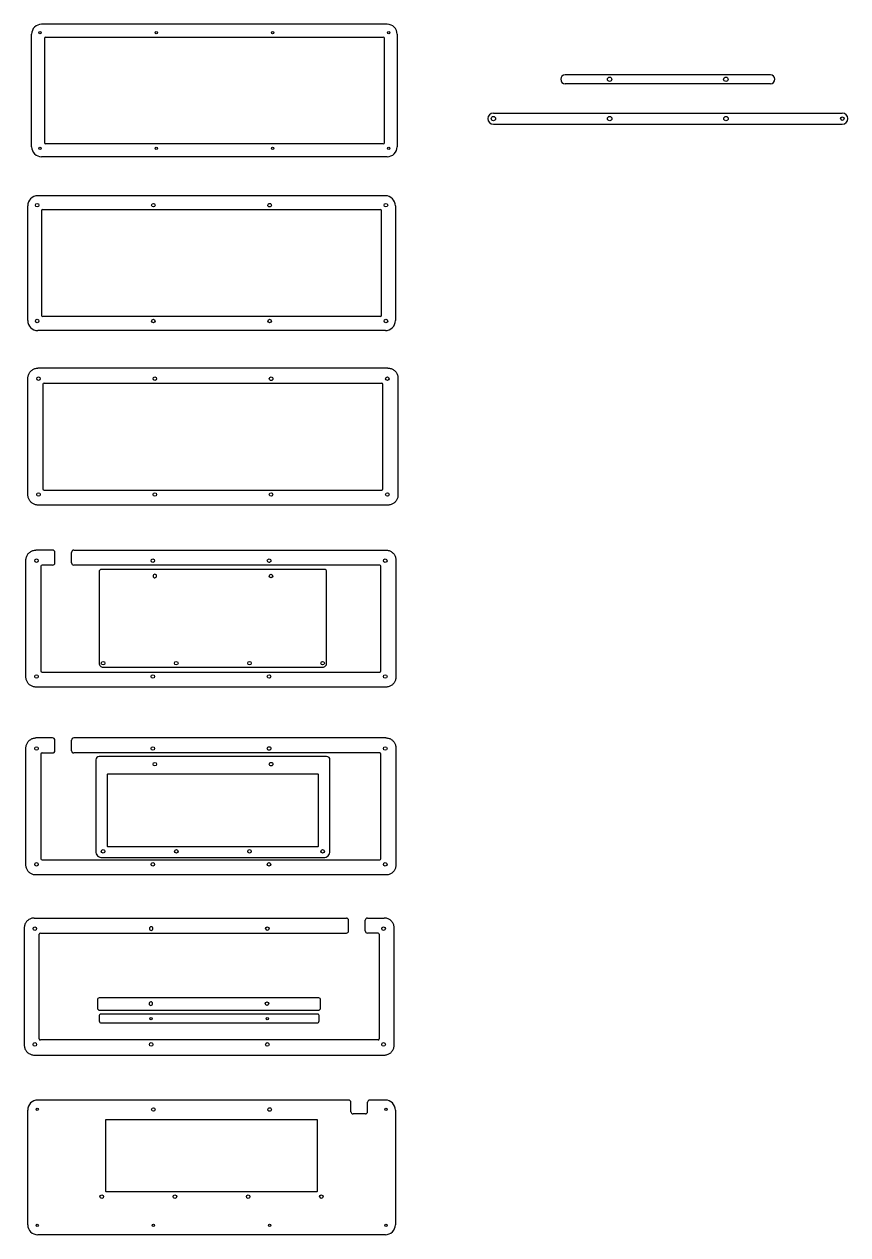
# Model space of a CAD drawing. Header units: inches. Extents: x -434 to 1205, y 36 to 1125.
# Drawn here: x 464 to 1205, y 36 to 1125 of the extents above; entities that cross this region are included whole.
import ezdxf

# ---------------------------------------------------------------- set-up
doc = ezdxf.new("R2010")
doc.units = ezdxf.units.IN
doc.header["$MEASUREMENT"] = 0

msp = doc.modelspace()

# ---------------------------------------------------------------- linework, layer by layer
at = {"linetype": 'Continuous'}
for p, q in [((790.6, 1124.6), (479.8, 1124.6)), ((482.3, 1112.1), (482.3, 1017.9)), ((483.3, 1113.1), (787.1, 1113.1)), ((788.1, 1017.9), (788.1, 1112.1)), ((1135.3, 1079.1), (950.7, 1079.1)), ((1135.3, 1071.1), (950.7, 1071.1)), ((886.2, 1044.7), (1200, 1044.7)), ((787.1, 1016.9), (483.3, 1016.9)), ((789, 970.3), (476.3, 970.3)), ((479.8, 956.8), (479.8, 862.6)), ((480.8, 957.8), (784.5, 957.8)), ((785.5, 862.6), (785.5, 956.8)), ((784.5, 861.6), (480.8, 861.6)), ((791.3, 815.2), (476.5, 815.2)), ((481, 800.7), (481, 706.5)), ((482, 801.7), (785.8, 801.7)), ((786.8, 706.5), (786.8, 800.7)), ((482, 705.5), (785.8, 705.5)), ((489.7, 651.5), (474.7, 651.5)), ((491.7, 640), (491.7, 649.5)), ((506.7, 640), (506.7, 649.5)), ((508.7, 651.5), (789.5, 651.5)), ((479.2, 637), (479.2, 542.8)), ((489.7, 638), (480.2, 638)), ((783.9, 638), (508.7, 638)), ((784.9, 542.8), (784.9, 637)), ((480.2, 541.8), (783.9, 541.8)), ((489.7, 482.5), (474.7, 482.5)), ((491.7, 471), (491.7, 480.5)), ((506.7, 471), (506.7, 480.5)), ((789.5, 482.5), (508.7, 482.5)), ((480.2, 469), (489.7, 469)), ((783.9, 469), (508.7, 469)), ((479.2, 468), (479.2, 373.8)), ((784.9, 373.8), (784.9, 468)), ((480.2, 372.8), (783.9, 372.8)), ((473.1, 320.5), (753.9, 320.5)), ((755.9, 309), (755.9, 318.5)), ((770.9, 309), (770.9, 318.5)), ((772.9, 320.5), (787.9, 320.5)), ((477.7, 211.8), (477.7, 306)), ((478.7, 307), (753.9, 307)), ((782.4, 307), (772.9, 307)), ((783.4, 306), (783.4, 211.8)), ((782.4, 210.8), (478.7, 210.8)), ((756, 156.8), (476.3, 156.8)), ((758, 146.3), (758, 154.8)), ((773, 146.3), (773, 154.8)), ((789, 156.8), (775, 156.8)), ((771, 144.3), (760, 144.3))]:
    msp.add_line(p, q, dxfattribs=at)
at = {"color": 0}
for p, q in [((470.8, 1014.4), (470.8, 1115.6)), ((799.6, 1115.6), (799.6, 1014.4)), ((790.6, 1005.4), (479.8, 1005.4)), ((467.3, 858), (467.3, 961.3)), ((798, 961.3), (798, 858)), ((789, 849), (476.3, 849)), ((467.5, 807), (467.6, 807.7)), ((467.5, 806.2), (467.5, 807)), ((467.5, 701), (467.5, 806.2)), ((467.6, 807.7), (467.8, 808.3)), ((467.8, 808.3), (468, 809)), ((468, 809), (468.2, 809.7)), ((468.2, 809.7), (468.5, 810.3)), ((468.5, 810.3), (468.8, 810.9)), ((468.8, 810.9), (469.2, 811.5)), ((469.2, 811.5), (469.7, 812.1)), ((469.7, 812.1), (470.2, 812.6)), ((470.2, 812.6), (470.7, 813.1)), ((470.7, 813.1), (471.2, 813.5)), ((471.2, 813.5), (471.8, 813.9)), ((471.8, 813.9), (472.4, 814.3)), ((472.4, 814.3), (473.1, 814.6)), ((473.1, 814.6), (473.7, 814.8)), ((473.7, 814.8), (474.4, 815)), ((474.4, 815), (475.1, 815.1)), ((475.1, 815.1), (475.8, 815.2)), ((475.8, 815.2), (476.5, 815.2)), ((791.3, 815.2), (792, 815.2)), ((792, 815.2), (792.7, 815.1)), ((792.7, 815.1), (793.4, 815)), ((793.4, 815), (794.1, 814.8)), ((794.1, 814.8), (794.8, 814.6)), ((794.8, 814.6), (795.4, 814.3)), ((795.4, 814.3), (796, 813.9)), ((796, 813.9), (796.6, 813.5)), ((796.6, 813.5), (797.2, 813.1)), ((797.2, 813.1), (797.7, 812.6)), ((797.7, 812.6), (798.2, 812.1)), ((798.2, 812.1), (798.6, 811.5)), ((798.6, 811.5), (799, 810.9)), ((799, 810.9), (799.3, 810.3)), ((799.3, 810.3), (799.6, 809.7)), ((799.6, 809.7), (799.9, 809)), ((799.9, 809), (800.1, 808.3)), ((800.1, 808.3), (800.2, 807.7)), ((800.2, 807.7), (800.3, 807)), ((800.3, 807), (800.3, 806.2)), ((800.3, 806.2), (800.3, 701)), ((467.5, 700.3), (467.5, 701)), ((467.6, 699.6), (467.5, 700.3)), ((467.8, 698.9), (467.6, 699.6)), ((468, 698.2), (467.8, 698.9)), ((468.2, 697.5), (468, 698.2)), ((468.5, 696.9), (468.2, 697.5)), ((799.6, 697.5), (799.3, 696.9)), ((799.9, 698.2), (799.6, 697.5)), ((800.1, 698.9), (799.9, 698.2)), ((800.2, 699.6), (800.1, 698.9)), ((800.3, 700.3), (800.2, 699.6)), ((800.3, 701), (800.3, 700.3)), ((468.8, 696.3), (468.5, 696.9)), ((469.2, 695.7), (468.8, 696.3)), ((469.7, 695.1), (469.2, 695.7)), ((470.2, 694.6), (469.7, 695.1)), ((470.7, 694.2), (470.2, 694.6)), ((471.2, 693.7), (470.7, 694.2)), ((471.8, 693.3), (471.2, 693.7)), ((472.4, 693), (471.8, 693.3)), ((473.1, 692.7), (472.4, 693)), ((473.7, 692.4), (473.1, 692.7)), ((474.4, 692.2), (473.7, 692.4)), ((475.1, 692.1), (474.4, 692.2)), ((475.8, 692), (475.1, 692.1)), ((476.5, 692), (475.8, 692)), ((791.3, 692), (476.5, 692)), ((792, 692), (791.3, 692)), ((792.7, 692.1), (792, 692)), ((793.4, 692.2), (792.7, 692.1)), ((794.1, 692.4), (793.4, 692.2)), ((794.8, 692.7), (794.1, 692.4)), ((795.4, 693), (794.8, 692.7)), ((796, 693.3), (795.4, 693)), ((796.6, 693.7), (796, 693.3)), ((797.2, 694.2), (796.6, 693.7)), ((797.7, 694.6), (797.2, 694.2)), ((798.2, 695.1), (797.7, 694.6)), ((798.6, 695.7), (798.2, 695.1)), ((799, 696.3), (798.6, 695.7)), ((799.3, 696.9), (799, 696.3)), ((465.7, 643.2), (465.8, 643.9)), ((465.7, 642.5), (465.7, 643.2)), ((465.8, 643.9), (465.9, 644.6)), ((465.9, 644.6), (466.1, 645.3)), ((466.1, 645.3), (466.4, 646)), ((466.4, 646), (466.7, 646.6)), ((466.7, 646.6), (467, 647.2)), ((467, 647.2), (467.4, 647.8)), ((467.4, 647.8), (467.8, 648.4)), ((467.8, 648.4), (468.3, 648.9)), ((468.3, 648.9), (468.8, 649.4)), ((468.8, 649.4), (469.4, 649.8)), ((469.4, 649.8), (470, 650.2)), ((470, 650.2), (470.6, 650.6)), ((470.6, 650.6), (471.2, 650.9)), ((471.2, 650.9), (471.9, 651.1)), ((471.9, 651.1), (472.6, 651.3)), ((472.6, 651.3), (473.3, 651.4)), ((473.3, 651.4), (474, 651.5)), ((474, 651.5), (474.7, 651.5)), ((789.5, 651.5), (790.2, 651.5)), ((790.2, 651.5), (790.9, 651.4)), ((790.9, 651.4), (791.6, 651.3)), ((791.6, 651.3), (792.3, 651.1)), ((792.3, 651.1), (792.9, 650.9)), ((792.9, 650.9), (793.6, 650.6)), ((793.6, 650.6), (794.2, 650.2)), ((794.2, 650.2), (794.8, 649.8)), ((794.8, 649.8), (795.3, 649.4)), ((795.3, 649.4), (795.8, 648.9)), ((795.8, 648.9), (796.3, 648.4)), ((796.3, 648.4), (796.8, 647.8)), ((796.8, 647.8), (797.1, 647.2)), ((797.1, 647.2), (797.5, 646.6)), ((797.5, 646.6), (797.8, 646)), ((797.8, 646), (798, 645.3)), ((798, 645.3), (798.2, 644.6)), ((798.2, 644.6), (798.4, 643.9)), ((798.4, 643.9), (798.4, 643.2)), ((798.4, 643.2), (798.5, 642.5)), ((465.7, 537.3), (465.7, 642.5)), ((798.5, 642.5), (798.5, 537.3)), ((465.7, 536.6), (465.7, 537.3)), ((465.8, 535.9), (465.7, 536.6)), ((465.9, 535.2), (465.8, 535.9)), ((466.1, 534.5), (465.9, 535.2)), ((466.4, 533.8), (466.1, 534.5)), ((466.7, 533.2), (466.4, 533.8)), ((797.8, 533.8), (797.5, 533.2)), ((798, 534.5), (797.8, 533.8)), ((798.2, 535.2), (798, 534.5)), ((798.4, 535.9), (798.2, 535.2)), ((798.5, 537.3), (798.4, 536.6)), ((798.4, 536.6), (798.4, 535.9)), ((467, 532.6), (466.7, 533.2)), ((467.4, 532), (467, 532.6)), ((467.8, 531.4), (467.4, 532)), ((468.3, 530.9), (467.8, 531.4)), ((468.8, 530.4), (468.3, 530.9)), ((469.4, 530), (468.8, 530.4)), ((470, 529.6), (469.4, 530)), ((470.6, 529.3), (470, 529.6)), ((471.2, 529), (470.6, 529.3)), ((471.9, 528.7), (471.2, 529)), ((472.6, 528.5), (471.9, 528.7)), ((473.3, 528.4), (472.6, 528.5)), ((474, 528.3), (473.3, 528.4)), ((474.7, 528.3), (474, 528.3)), ((789.5, 528.3), (474.7, 528.3)), ((790.2, 528.3), (789.5, 528.3)), ((790.9, 528.4), (790.2, 528.3)), ((791.6, 528.5), (790.9, 528.4)), ((792.3, 528.7), (791.6, 528.5)), ((792.9, 529), (792.3, 528.7)), ((793.6, 529.3), (792.9, 529)), ((794.2, 529.6), (793.6, 529.3)), ((794.8, 530), (794.2, 529.6)), ((795.3, 530.4), (794.8, 530)), ((795.8, 530.9), (795.3, 530.4)), ((796.3, 531.4), (795.8, 530.9)), ((796.8, 532), (796.3, 531.4)), ((797.1, 532.6), (796.8, 532)), ((797.5, 533.2), (797.1, 532.6)), ((467.4, 478.8), (467.8, 479.4)), ((467.8, 479.4), (468.3, 479.9)), ((468.3, 479.9), (468.8, 480.4)), ((468.8, 480.4), (469.4, 480.8)), ((469.4, 480.8), (470, 481.2)), ((470, 481.2), (470.6, 481.6)), ((470.6, 481.6), (471.2, 481.9)), ((471.2, 481.9), (471.9, 482.1)), ((471.9, 482.1), (472.6, 482.3)), ((472.6, 482.3), (473.3, 482.4)), ((473.3, 482.4), (474, 482.5)), ((474, 482.5), (474.7, 482.5)), ((789.5, 482.5), (790.2, 482.5)), ((790.2, 482.5), (790.9, 482.4)), ((790.9, 482.4), (791.6, 482.3)), ((791.6, 482.3), (792.3, 482.1)), ((792.3, 482.1), (792.9, 481.9)), ((792.9, 481.9), (793.6, 481.6)), ((793.6, 481.6), (794.2, 481.2)), ((794.2, 481.2), (794.8, 480.8)), ((794.8, 480.8), (795.3, 480.4)), ((795.3, 480.4), (795.8, 479.9)), ((795.8, 479.9), (796.3, 479.4)), ((796.3, 479.4), (796.8, 478.8)), ((465.7, 474.2), (465.8, 474.9)), ((465.7, 473.5), (465.7, 474.2)), ((465.7, 368.3), (465.7, 473.5)), ((465.8, 474.9), (465.9, 475.6)), ((465.9, 475.6), (466.1, 476.3)), ((466.1, 476.3), (466.4, 477)), ((466.4, 477), (466.7, 477.6)), ((466.7, 477.6), (467, 478.2)), ((467, 478.2), (467.4, 478.8)), ((796.8, 478.8), (797.1, 478.2)), ((797.1, 478.2), (797.5, 477.6)), ((797.5, 477.6), (797.8, 477)), ((797.8, 477), (798, 476.3)), ((798, 476.3), (798.2, 475.6)), ((798.2, 475.6), (798.4, 474.9)), ((798.4, 474.9), (798.4, 474.2)), ((798.4, 474.2), (798.5, 473.5)), ((798.5, 473.5), (798.5, 368.3)), ((465.7, 367.6), (465.7, 368.3)), ((465.8, 366.9), (465.7, 367.6)), ((465.9, 366.2), (465.8, 366.9)), ((466.1, 365.5), (465.9, 366.2)), ((466.4, 364.8), (466.1, 365.5)), ((466.7, 364.2), (466.4, 364.8)), ((467, 363.6), (466.7, 364.2)), ((467.4, 363), (467, 363.6)), ((467.8, 362.4), (467.4, 363)), ((468.3, 361.9), (467.8, 362.4)), ((468.8, 361.4), (468.3, 361.9)), ((469.4, 361), (468.8, 361.4)), ((470, 360.6), (469.4, 361)), ((470.6, 360.3), (470, 360.6)), ((471.2, 360), (470.6, 360.3)), ((471.9, 359.7), (471.2, 360)), ((472.6, 359.5), (471.9, 359.7)), ((473.3, 359.4), (472.6, 359.5)), ((474, 359.3), (473.3, 359.4)), ((790.9, 359.4), (790.2, 359.3)), ((791.6, 359.5), (790.9, 359.4)), ((792.3, 359.7), (791.6, 359.5)), ((792.9, 360), (792.3, 359.7)), ((793.6, 360.3), (792.9, 360)), ((794.2, 360.6), (793.6, 360.3)), ((794.8, 361), (794.2, 360.6)), ((795.3, 361.4), (794.8, 361)), ((795.8, 361.9), (795.3, 361.4)), ((796.3, 362.4), (795.8, 361.9)), ((796.8, 363), (796.3, 362.4)), ((797.1, 363.6), (796.8, 363)), ((797.5, 364.2), (797.1, 363.6)), ((797.8, 364.8), (797.5, 364.2)), ((798, 365.5), (797.8, 364.8)), ((798.2, 366.2), (798, 365.5)), ((798.4, 366.9), (798.2, 366.2)), ((798.5, 368.3), (798.4, 367.6)), ((798.4, 367.6), (798.4, 366.9)), ((474.7, 359.3), (474, 359.3)), ((789.5, 359.3), (474.7, 359.3)), ((790.2, 359.3), (789.5, 359.3)), ((465.5, 316.2), (465.1, 315.6)), ((465.9, 316.8), (465.5, 316.2)), ((466.3, 317.4), (465.9, 316.8)), ((466.8, 317.9), (466.3, 317.4)), ((467.3, 318.4), (466.8, 317.9)), ((467.9, 318.8), (467.3, 318.4)), ((468.4, 319.2), (467.9, 318.8)), ((469.1, 319.6), (468.4, 319.2)), ((469.7, 319.9), (469.1, 319.6)), ((470.4, 320.1), (469.7, 319.9)), ((471, 320.3), (470.4, 320.1)), ((471.7, 320.4), (471, 320.3)), ((472.4, 320.5), (471.7, 320.4)), ((473.1, 320.5), (472.4, 320.5)), ((788.7, 320.5), (787.9, 320.5)), ((789.4, 320.4), (788.7, 320.5)), ((790.1, 320.3), (789.4, 320.4)), ((790.7, 320.1), (790.1, 320.3)), ((791.4, 319.9), (790.7, 320.1)), ((792, 319.6), (791.4, 319.9)), ((792.7, 319.2), (792, 319.6)), ((793.2, 318.8), (792.7, 319.2)), ((793.8, 318.4), (793.2, 318.8)), ((794.3, 317.9), (793.8, 318.4)), ((794.8, 317.4), (794.3, 317.9)), ((795.2, 316.8), (794.8, 317.4)), ((795.6, 316.2), (795.2, 316.8)), ((796, 315.6), (795.6, 316.2)), ((464.2, 312.2), (464.1, 311.5)), ((464.1, 311.5), (464.1, 206.3)), ((464.3, 312.9), (464.2, 312.2)), ((464.4, 313.6), (464.3, 312.9)), ((464.6, 314.3), (464.4, 313.6)), ((464.8, 315), (464.6, 314.3)), ((465.1, 315.6), (464.8, 315)), ((796.3, 315), (796, 315.6)), ((796.5, 314.3), (796.3, 315)), ((796.7, 313.6), (796.5, 314.3)), ((796.8, 312.9), (796.7, 313.6)), ((796.9, 312.2), (796.8, 312.9)), ((796.9, 311.5), (796.9, 312.2)), ((796.9, 206.3), (796.9, 311.5)), ((464.1, 206.3), (464.2, 205.6)), ((464.2, 205.6), (464.3, 204.9)), ((464.3, 204.9), (464.4, 204.2)), ((464.4, 204.2), (464.6, 203.5)), ((464.6, 203.5), (464.8, 202.8)), ((464.8, 202.8), (465.1, 202.2)), ((465.1, 202.2), (465.5, 201.6)), ((465.5, 201.6), (465.9, 201)), ((465.9, 201), (466.3, 200.4)), ((466.3, 200.4), (466.8, 199.9)), ((466.8, 199.9), (467.3, 199.4)), ((467.3, 199.4), (467.9, 199)), ((467.9, 199), (468.4, 198.6)), ((468.4, 198.6), (469.1, 198.3)), ((469.1, 198.3), (469.7, 198)), ((469.7, 198), (470.4, 197.7)), ((470.4, 197.7), (471, 197.5)), ((471, 197.5), (471.7, 197.4)), ((471.7, 197.4), (472.4, 197.3)), ((472.4, 197.3), (473.1, 197.3)), ((473.1, 197.3), (787.9, 197.3)), ((787.9, 197.3), (788.7, 197.3)), ((788.7, 197.3), (789.4, 197.4)), ((789.4, 197.4), (790.1, 197.5)), ((790.1, 197.5), (790.7, 197.7)), ((790.7, 197.7), (791.4, 198)), ((791.4, 198), (792, 198.3)), ((792, 198.3), (792.7, 198.6)), ((792.7, 198.6), (793.2, 199)), ((793.2, 199), (793.8, 199.4)), ((793.8, 199.4), (794.3, 199.9)), ((794.3, 199.9), (794.8, 200.4)), ((794.8, 200.4), (795.2, 201)), ((795.2, 201), (795.6, 201.6)), ((795.6, 201.6), (796, 202.2)), ((796, 202.2), (796.3, 202.8)), ((796.3, 202.8), (796.5, 203.5)), ((796.5, 203.5), (796.7, 204.2)), ((796.7, 204.2), (796.8, 204.9)), ((796.8, 204.9), (796.9, 205.6)), ((796.9, 205.6), (796.9, 206.3)), ((467.3, 44.6), (467.3, 147.8)), ((798, 147.8), (798, 44.6)), ((789, 35.6), (476.3, 35.6))]:
    msp.add_line(p, q, dxfattribs=at)
at = {"linetype": 'Continuous'}
msp.add_lwpolyline([(886.2, 1034.7), (1200, 1034.7)], dxfattribs=at)
for points in [[(531.5, 632.2), (531.5, 549.8, 0.414214), (535.1, 546.2), (732.6, 546.2, 0.414214), (736.2, 549.8), (736.2, 632.2, 0.414214), (734.2, 634.2), (533.5, 634.2, 0.414214)], [(528.5, 462.9), (528.5, 380.6, 0.414214), (534.2, 374.9), (733.5, 374.9, 0.414214), (739.2, 380.6), (739.2, 462.9, 0.414214), (736.2, 465.9), (531.5, 465.9, 0.414214)], [(728.5, 449.9), (539.2, 449.9, 0.414214), (538.7, 449.4), (538.7, 385.4, 0.414214), (539.2, 384.9), (728.5, 384.9, 0.414214), (729, 385.4), (729, 449.4, 0.414214)], [(730.7, 247.1, 0.414214), (729.2, 248.6), (531.5, 248.6, 0.414214), (530, 247.1), (530, 239.8, 0.414214), (532.2, 237.6), (728.5, 237.6, 0.414214), (730.7, 239.8)], [(728.2, 234.1), (532.9, 234.1, 0.414214), (531.7, 232.9), (531.7, 227.9, 0.414214), (533.5, 226.1), (727.6, 226.1, 0.414214), (729.4, 227.9), (729.4, 232.9, 0.414214)], [(537.5, 74.8), (537.5, 138.8, -0.414214), (538, 139.3), (727.3, 139.3, -0.414214), (727.8, 138.8), (727.8, 74.8, -0.414214), (727.3, 74.3), (538, 74.3, -0.414214)]]:
    msp.add_lwpolyline(points, format="xyb", close=True, dxfattribs=at)
for centre, radius in [((478.3, 1117.1), 1.05), ((582.9, 1117.1), 1.05), ((687.5, 1117.1), 1.05), ((792.1, 1117.1), 1.05), ((990.7, 1075.1), 2), ((1095.3, 1075.1), 2), ((886.2, 1039.7), 2), ((990.8, 1039.7), 2), ((1095.4, 1039.7), 2), ((1200, 1039.7), 1.6), ((478.3, 1012.9), 1.05), ((582.9, 1012.9), 1.05), ((687.5, 1012.9), 1.05), ((792.1, 1012.9), 1.05), ((475.8, 961.8), 1.6), ((580.3, 961.8), 1.6), ((789.5, 961.8), 1.6), ((475.8, 857.6), 1.6), ((580.3, 857.6), 1.6), ((684.9, 857.6), 1.6), ((789.5, 857.6), 1.6), ((477, 805.7), 1.6), ((581.6, 805.7), 1.6), ((790.8, 805.7), 1.6), ((477, 701.5), 1.6), ((581.6, 701.5), 1.6), ((686.2, 701.5), 1.6), ((790.8, 701.5), 1.6), ((475.2, 642), 1.6), ((579.8, 642), 1.6), ((788.9, 642), 1.6), ((686.2, 628.2), 1.6), ((535.1, 549.8), 1.6), ((600.9, 549.8), 1.6), ((666.8, 549.8), 1.6), ((732.6, 549.8), 1.6), ((475.2, 537.8), 1.6), ((579.8, 537.8), 1.6), ((684.4, 537.8), 1.6), ((788.9, 537.8), 1.6), ((475.2, 473), 1.6), ((579.8, 473), 1.6), ((788.9, 473), 1.6), ((581.6, 458.9), 1.6), ((535.1, 380.5), 1.6), ((601, 380.5), 1.6), ((666.8, 380.5), 1.6), ((732.6, 380.5), 1.6), ((475.2, 368.8), 1.6), ((579.8, 368.8), 1.6), ((684.4, 368.8), 1.6), ((788.9, 368.8), 1.6), ((473.7, 311), 1.6), ((682.8, 311), 1.6), ((787.4, 311), 1.6), ((682.6, 243.5), 1.6), ((578.2, 230), 1.05), ((682.8, 230), 1.05), ((473.7, 206.8), 1.6), ((578.3, 206.8), 1.6), ((682.8, 206.8), 1.6), ((787.4, 206.8), 1.6), ((475.8, 148.3), 1.05), ((580.3, 148.3), 1.6), ((789.5, 148.3), 1.05), ((533.9, 69.9), 1.6), ((599.7, 69.9), 1.6), ((665.6, 69.9), 1.6), ((731.4, 69.9), 1.6), ((475.8, 44.1), 1.05), ((580.3, 44.1), 1.05), ((684.9, 44.1), 1.05), ((789.5, 44.1), 1.05)]:
    msp.add_circle(centre, radius, dxfattribs=at)
for centre, radius, start, end in [((479.8, 1115.6), 9, 90, 180), ((790.6, 1115.6), 9, 0, 90), ((483.3, 1112.1), 1, 90, 180), ((787.1, 1112.1), 1, 0, 90), ((950.7, 1075.1), 4, 90, 270), ((1135.3, 1075.1), 4, 270, 90), ((886.2, 1039.7), 5, 90, 270), ((1200, 1039.7), 5, 270, 90), ((483.3, 1017.9), 1, 180, 270), ((787.1, 1017.9), 1, 270, 0), ((476.3, 961.3), 9, 90, 180), ((789, 961.3), 9, 0, 90), ((480.8, 956.8), 1, 90, 180), ((784.5, 956.8), 1, 0, 90), ((480.8, 862.6), 1, 180, 270), ((784.5, 862.6), 1, 270, 0), ((482, 800.7), 1, 90, 180), ((785.8, 800.7), 1, 0, 90), ((482, 706.5), 1, 180, 270), ((785.8, 706.5), 1, 270, 0), ((489.7, 649.5), 2, 0, 90), ((508.7, 649.5), 2, 90, 180), ((480.2, 637), 1, 90, 180), ((489.7, 640), 2, 270, 0), ((508.7, 640), 2, 180, 270), ((783.9, 637), 1, 0, 90), ((480.2, 542.8), 1, 180, 270), ((783.9, 542.8), 1, 270, 0), ((489.7, 480.5), 2, 0, 90), ((508.7, 480.5), 2, 90, 180), ((480.2, 468), 1, 90, 180), ((489.7, 471), 2, 270, 0), ((508.7, 471), 2, 180, 270), ((783.9, 468), 1, 0, 90), ((480.2, 373.8), 1, 180, 270), ((783.9, 373.8), 1, 270, 0), ((753.9, 318.5), 2, 0, 90), ((772.9, 318.5), 2, 90, 180), ((478.7, 306), 1, 90, 180), ((753.9, 309), 2, 270, 0), ((772.9, 309), 2, 180, 270), ((782.4, 306), 1, 0, 90), ((478.7, 211.8), 1, 180, 270), ((782.4, 211.8), 1, 270, 0), ((476.3, 147.8), 9, 90, 180), ((756, 154.8), 2, 0, 90), ((775, 154.8), 2, 90, 180), ((789, 147.8), 9, 0, 90), ((760, 146.3), 2, 180, 270), ((771, 146.3), 2, 270, 0)]:
    msp.add_arc(centre, radius, start, end, dxfattribs=at)
at = {"color": 0}
for centre, start, end in [((479.8, 1014.4), 180, 269.9997), ((790.6, 1014.4), 269.9997, 0), ((476.3, 858), 180, 269.9997), ((789, 858), 269.9997, 0), ((476.3, 44.6), 180, 269.9997), ((789, 44.6), 269.9997, 0)]:
    msp.add_arc(centre, 9, start, end, dxfattribs=at)
at = {"linetype": 'Continuous'}
for centre in [(684.9, 961.8), (686.2, 805.7), (684.4, 642), (684.4, 473), (686.2, 458.9), (684.9, 148.3)]:
    msp.add_ellipse(centre, major_axis=(-1.1, 1.16), ratio=1, dxfattribs=at)
at = {"linetype": 'Continuous', "extrusion": (0, 0, -1)}
for centre in [(581.6, 628.2), (578.3, 311), (578, 243.5)]:
    msp.add_ellipse(centre, major_axis=(1.1, 1.16), ratio=1, dxfattribs=at)

doc.saveas('drawing.dxf')
